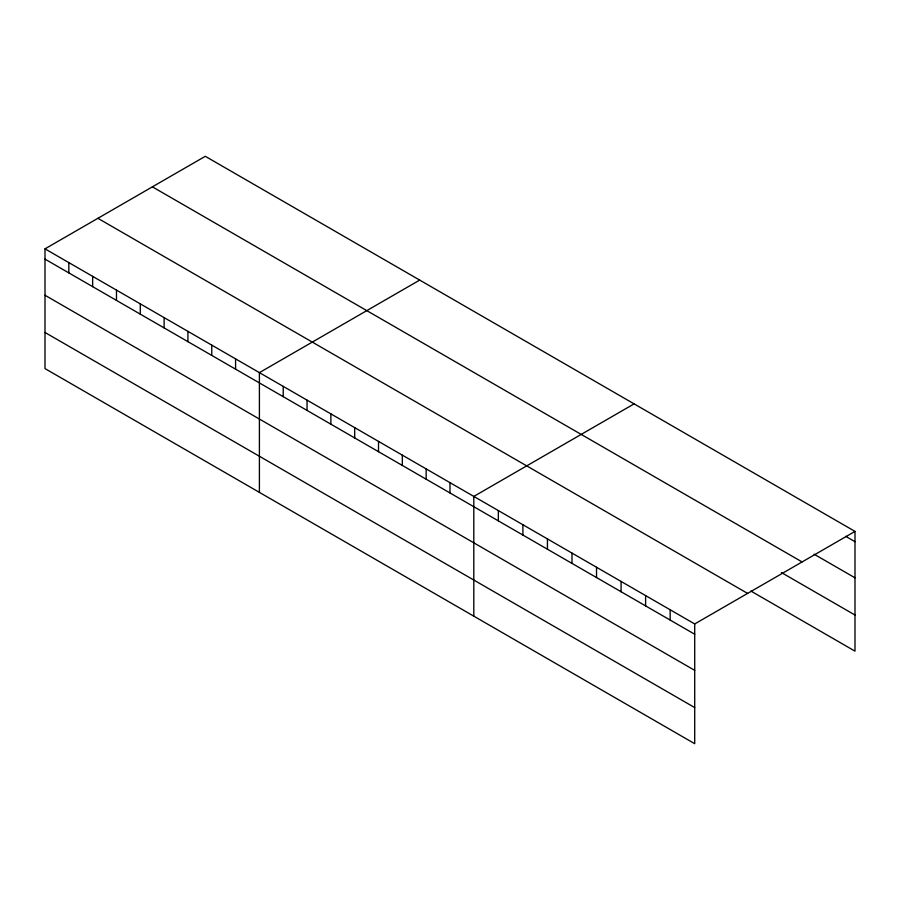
<?xml version="1.0" encoding="UTF-8"?>
<svg xmlns="http://www.w3.org/2000/svg" width="900" height="900" viewBox="0 0 900 900"><rect width="100%" height="100%" fill="white"/><g stroke="black" fill="none" stroke-linecap="round" stroke-linejoin="round"><path stroke-width="1.35" d="M45 248.85L694.71 623.947L694.71 743.692L45 368.595L45 248.85L205.29 156.308L855 531.405L855 651.15L750.982 591.097M419.692 280.091L259.403 372.634L259.403 492.379M634.095 403.875L473.805 496.418L473.805 616.163M694.71 623.947L855 531.405M845.651 536.299L855 541.699M814.095 554.197L855 577.822M152.393 186.84L802.102 561.949M781.369 572.524L855 615.038M97.897 218.306L747.607 593.415M45 259.132L694.71 634.241M45 295.256L694.71 670.365M45 332.471L694.71 707.58M670.163 609.784L670.163 620.066M645.615 595.609L645.615 605.903M621.079 581.445L621.079 591.727M596.531 567.27L596.531 577.564M571.984 553.095L571.984 563.389M547.436 538.931L547.436 549.214M522.9 524.756L522.9 535.05M498.353 510.593L498.353 520.875M449.989 482.659L449.989 492.952M426.161 468.911L426.161 479.194M402.334 455.152L402.334 465.446M378.517 441.405L378.517 451.688M354.69 427.646L354.69 437.94M330.874 413.899L330.874 424.181M307.046 400.14L307.046 410.434M283.23 386.381L283.23 396.675M235.586 358.875L235.586 369.169M211.759 345.127L211.759 355.41M187.931 331.369L187.931 341.662M164.115 317.621L164.115 327.904M140.287 303.863L140.287 314.156M116.471 290.104L116.471 300.397M92.644 276.356L92.644 286.65M68.828 262.597L68.828 272.891"/></g></svg>
